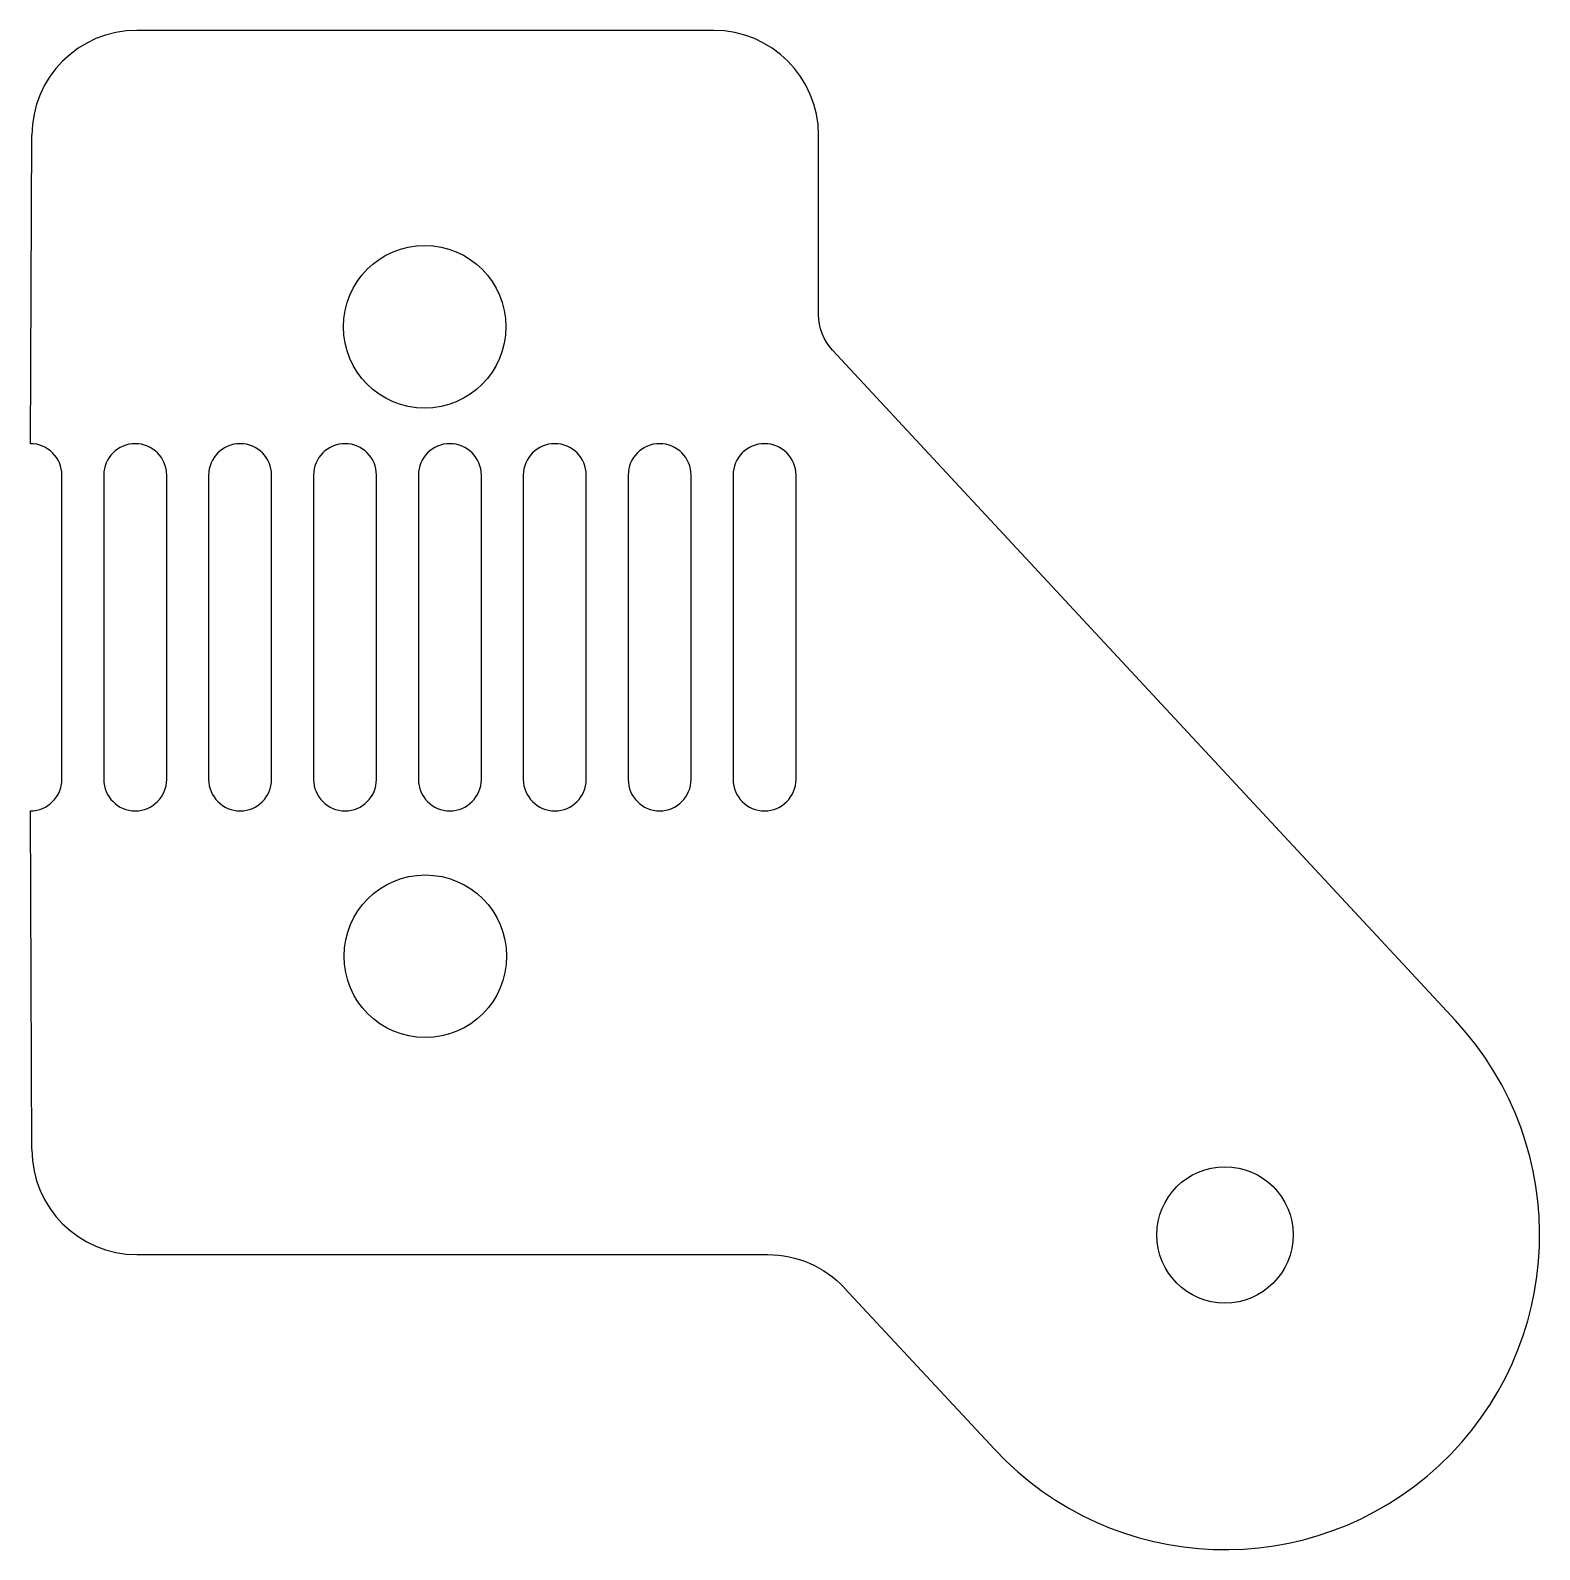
# Model space of a CAD drawing. Header units: millimetres. Extents: x -155 to -126.2, y -138.1 to -109.2.
import ezdxf

# ---------------------------------------------------------------- set-up
doc = ezdxf.new("R2010")
doc.units = ezdxf.units.MM
doc.layers.get('0').update_dxf_attribs({"linetype": 'CONTINUOUS'})

msp = doc.modelspace()

# ---------------------------------------------------------------- linework, layer by layer
for p, q in [((-142, -109.162), (-153, -109.162)), ((-155.03, -117.041), (-155, -111.162)), ((-140, -114.577), (-140, -111.162)), ((-127.854, -128.041), (-139.733, -115.258)), ((-154.43, -123.441), (-154.43, -117.641)), ((-153.63, -117.641), (-153.63, -123.441)), ((-152.43, -123.441), (-152.43, -117.641)), ((-151.63, -117.641), (-151.63, -123.441)), ((-150.43, -123.441), (-150.43, -117.641)), ((-149.63, -117.641), (-149.63, -123.441)), ((-148.43, -123.441), (-148.43, -117.641)), ((-147.63, -117.641), (-147.63, -123.441)), ((-146.43, -123.441), (-146.43, -117.641)), ((-145.63, -117.641), (-145.63, -123.441)), ((-144.43, -123.441), (-144.43, -117.641)), ((-143.63, -117.641), (-143.63, -123.441)), ((-142.43, -123.441), (-142.43, -117.641)), ((-141.63, -117.641), (-141.63, -123.441)), ((-140.43, -123.441), (-140.43, -117.641)), ((-155, -130.5), (-155.03, -124.041)), ((-153, -132.5), (-140.969, -132.5)), ((-139.505, -133.138), (-136.642, -136.213))]:
    msp.add_line(p, q)
for centre, radius in [((-147.511, -114.813), 1.55), ((-147.499, -126.813), 1.55), ((-132.25, -132.125), 1.3)]:
    msp.add_circle(centre, radius)
for centre, radius, start, end in [((-153, -111.162), 2, 90, 180), ((-142, -111.162), 2, 0, 90), ((-155.03, -117.641), 0.6, 0, 90), ((-153.03, -117.641), 0.6, 0, 180), ((-151.03, -117.641), 0.6, 0, 180), ((-149.03, -117.641), 0.6, 0, 180), ((-147.03, -117.641), 0.6, 0, 180), ((-145.03, -117.641), 0.6, 0, 180), ((-143.03, -117.641), 0.6, 0, 180), ((-141.03, -117.641), 0.6, 0, 180), ((-155.03, -123.441), 0.6, -90, 0), ((-153.03, -123.441), 0.6, 180, 360), ((-151.03, -123.441), 0.6, 180, 360), ((-149.03, -123.441), 0.6, -180, 0), ((-147.03, -123.441), 0.6, -180, 0), ((-145.03, -123.441), 0.6, -180, 0), ((-143.03, -123.441), 0.6, 180, 360), ((-141.03, -123.441), 0.6, 180, 360), ((-132.25, -132.125), 6, -137.052, 42.8973), ((-153, -130.5), 2, 180, 270)]:
    msp.add_arc(centre, radius, start, end)
at = {"extrusion": (0, 0, -1)}
for centre, radius, start, end in [((139, -114.577), 1, -42.8973, 0), ((140.969, -134.5), 2, 90, 137.052)]:
    msp.add_arc(centre, radius, start, end, dxfattribs=at)

doc.saveas('drawing.dxf')
